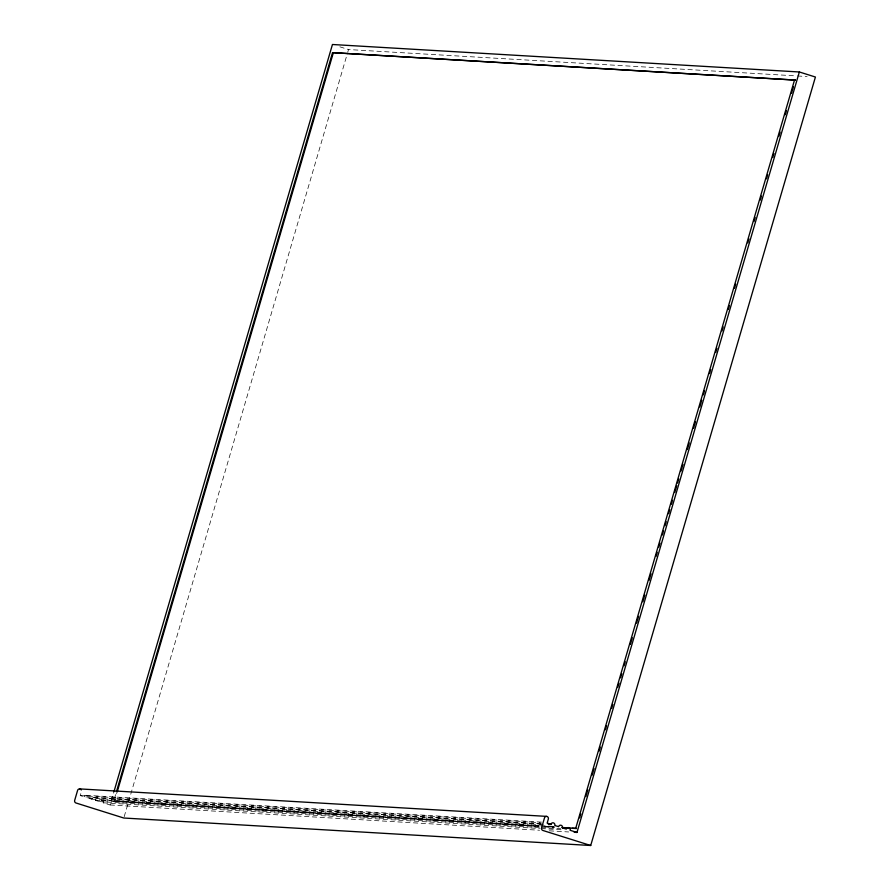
<?xml version="1.0" encoding="UTF-8"?>
<svg xmlns="http://www.w3.org/2000/svg" width="890" height="890" viewBox="0 0 890 890"><rect width="100%" height="100%" fill="white"/><g stroke="black" fill="none" stroke-linecap="round" stroke-linejoin="round"><path stroke-width="0.67" stroke-dasharray="4.45 3.34" d="M541.276 823.695L84.072 796.795L80.245 795.593L81.424 791.588A2.091 2.002 -86.6 0 0 81.502 791.043M84.072 796.795A2.091 2.002 -86.6 0 1 86.575 795.393A2.091 2.002 -86.6 0 1 87.899 797.996L91.726 799.198A2.091 2.002 -86.6 0 1 94.218 797.796A2.091 2.002 -86.6 0 1 95.541 800.399L99.368 801.601A2.091 2.002 -86.6 0 1 101.861 800.199A2.091 2.002 -86.6 0 1 103.196 802.802L110.071 804.972L113.976 791.622M539.017 826.332L114.443 801.345L113.675 801.111L116.023 793.101M114.443 801.345L116.779 793.346M124.188 816.686L347.345 53.556M347.734 52.221L348.513 49.551L796.016 75.884M797.407 75.973L807.108 76.54M86.052 795.304L541.876 822.126M80.245 795.593L540.23 822.66M93.706 797.707L541.209 824.04M87.899 797.996L546.493 824.986M91.726 799.198L539.229 825.531M540.619 825.62L553.079 826.343M101.349 800.11L539.162 825.876M544.702 826.209L554.403 826.777M113.675 801.111L539.64 826.176M541.031 826.254L553.524 826.988M544.569 826.665L554.281 827.233M95.541 800.399L538.895 826.487M544.435 826.821L554.136 827.389M99.368 801.601L539.952 827.533M541.331 827.611L560.733 828.757M103.196 802.802L539.618 828.49M540.998 828.568L561.79 829.792M110.071 804.972L539.574 830.248M549.275 830.815L568.666 831.961M339.869 46.825L348.513 49.551"/><path stroke-width="1.33" d="M113.976 791.622L332.448 44.5L799.354 71.979L815.418 77.029L590.704 845.5L123.799 818.021L75.995 802.991A2.091 2.002 -86.6 0 1 74.671 800.388L77.597 790.387A2.091 2.002 -86.6 0 1 80.089 788.985M116.412 791.766L332.537 52.644L795.348 80.078L332.537 52.644M117.168 792.011L333.305 52.888M561.846 827.489L575.719 828.301L794.581 79.844M579.601 817.865L580.781 813.861M585.843 796.517L587.801 789.853M592.095 775.179L594.042 768.504M599.115 751.16L600.283 747.155M605.356 729.811L606.524 725.806M611.597 708.462L612.765 704.468M617.838 687.125L619.006 683.12M620.575 677.779L621.743 673.774M624.079 665.776L625.247 661.771M630.32 644.427L632.278 637.752M636.561 623.078L638.519 616.414M642.803 601.729L644.76 595.065M649.044 580.391L651.002 573.716M656.075 556.372L657.243 552.367M658.8 547.038L659.968 543.034M662.316 535.024L663.484 531.03M665.041 525.69L666.21 521.685M668.557 513.686L669.725 509.681M671.283 504.341L672.462 500.336M674.798 492.337L676.745 485.662M677.524 482.992L678.703 478.998M681.039 470.988L682.986 464.313M687.28 449.639L689.238 442.975M693.521 428.29L695.479 421.626M699.763 406.953L701.721 400.278M703.278 394.938L704.446 390.944M709.519 373.6L710.687 369.595M715.76 352.251L716.928 348.246M722.001 330.902L723.169 326.897M728.243 309.553L729.422 305.548M734.484 288.204L735.663 284.21M747.756 242.848L748.924 238.843M753.997 221.499L755.165 217.494M760.238 200.15L761.406 196.156M766.479 178.812L767.647 174.807M772.72 157.463L773.888 153.458M778.961 136.114L780.13 132.109M785.202 114.766L786.371 110.772M791.444 93.428L793.402 86.753M574.206 832.284L576.976 832.45L799.354 71.979M79.577 788.896L546.482 816.375M548.207 824.107L550.977 824.274A2.091 2.002 -86.6 0 1 553.48 822.872A2.091 2.002 -86.6 0 1 554.804 825.475L558.631 826.677A2.091 2.002 -86.6 0 1 561.123 825.275A2.091 2.002 -86.6 0 1 562.447 827.878L566.274 829.08A2.091 2.002 -86.6 0 1 568.777 827.678A2.091 2.002 -86.6 0 1 570.101 830.281L576.976 832.45M562.614 827.722L569.544 828.134M572.326 828.301L576.486 828.546L575.719 828.301M550.977 824.274L547.15 823.072L548.329 819.067A2.091 2.002 -86.6 0 0 546.994 816.464A2.091 2.002 -86.6 0 0 544.502 817.865L541.576 827.867A2.091 2.002 -86.6 0 0 542.9 830.47L590.704 845.5M80.567 789.207A2.091 2.002 -86.6 0 1 81.268 789.997"/></g></svg>
